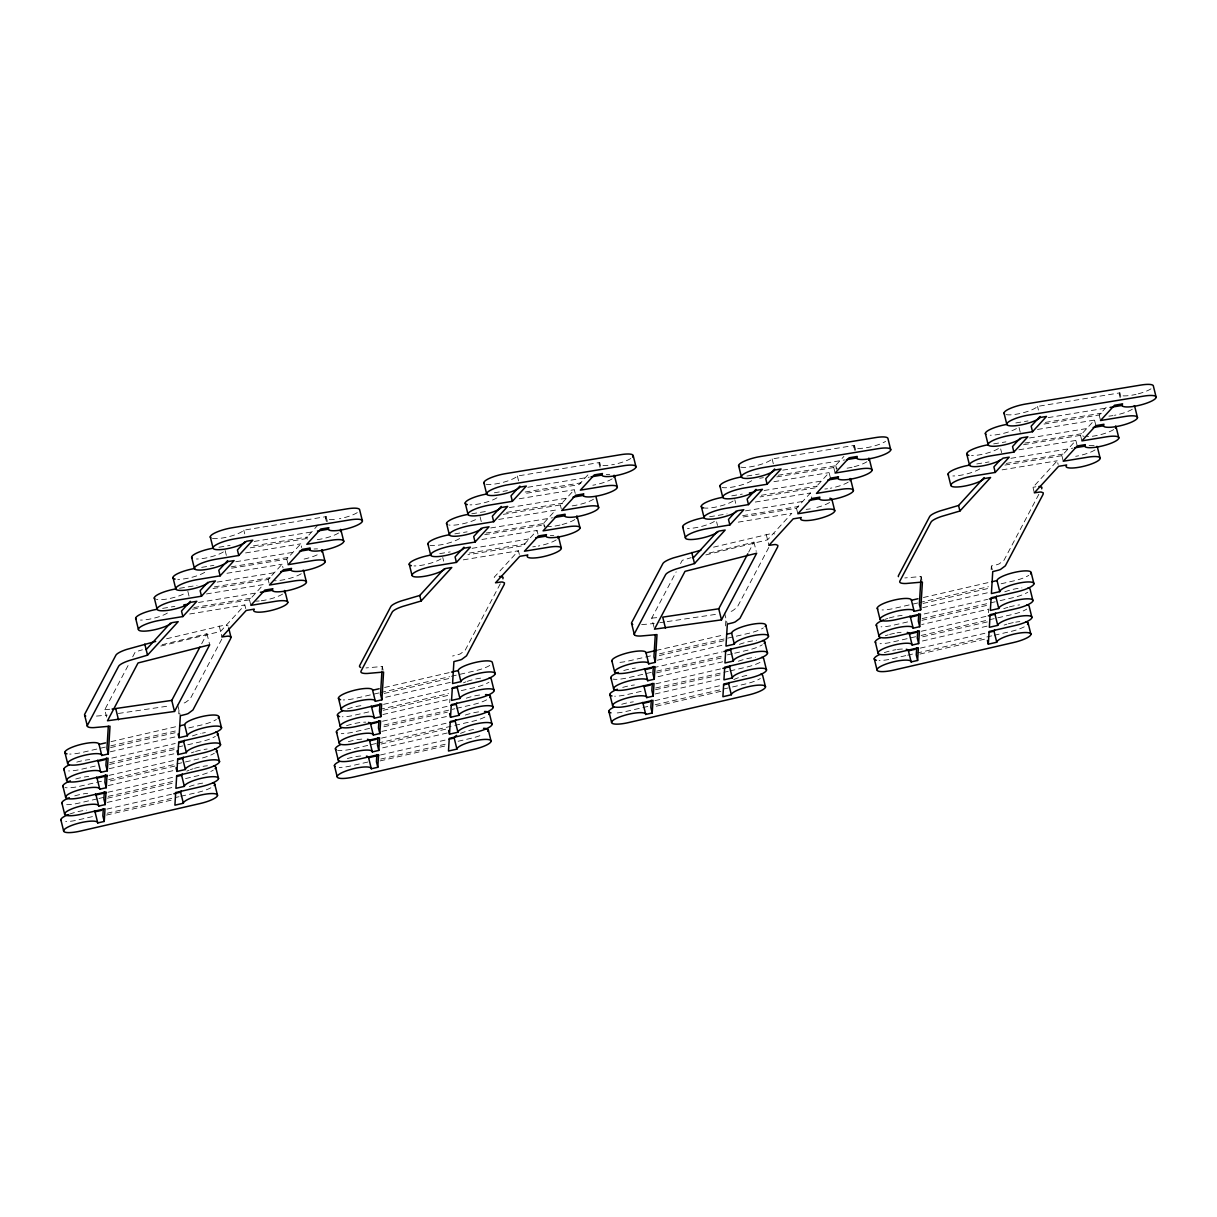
<?xml version="1.0" encoding="UTF-8"?>
<svg xmlns="http://www.w3.org/2000/svg" width="1217" height="1217" viewBox="0 0 1217 1217"><rect width="100%" height="100%" fill="white"/><g stroke="black" fill="none" stroke-linecap="round" stroke-linejoin="round"><path stroke-width="0.75" stroke-dasharray="5 3.75" d="M178.747 713.862L178.975 710.196M381.986 670.202L382.214 666.505L365.982 667.935M449.697 702.711L449.925 699.106M725.515 625.918L725.956 618.586M920.813 580.22L921.041 576.523L904.809 577.953M988.523 612.729L988.736 609.124L921.68 624.549M991.14 569.723L991.368 566.057L996.982 564.673A8.367 1.932 -13.9 0 0 999.187 563.867L1003.964 560.307L1039.09 493.813M106.594 717.072L104.768 709.694L129.185 663.448M132.683 656.845L135.3 651.886L142.389 649.802M201.687 643.747L206.966 633.738L162.074 644.721M221.813 639.062L190.202 698.908L185.44 702.468A8.367 1.932 -13.9 0 1 183.219 703.274L180.603 704.004M500.278 583.795L465.153 650.289L460.376 653.848A8.367 1.932 -13.9 0 1 458.155 654.655L452.541 656.039M654.031 627.318L651.749 618.099L676.165 571.853M680.531 563.593L682.281 560.292L691.15 557.675M748.668 552.138L753.947 542.143L705.464 553.994M768.794 547.452L737.183 607.313L732.421 610.873A8.367 1.932 -13.9 0 1 730.2 611.664L728.496 612.166M245.758 608.606L244.845 604.925L220.581 631.425L158.864 646.516M192.529 609.215L249.5 599.829L263.481 584.571L206.494 593.942M212.99 588.556L268.136 579.475L282.116 564.216L283.029 567.898M231.626 568.187L286.771 559.12L300.751 543.847L301.664 547.544M318.139 524.877L305.437 538.766L250.291 547.833M519.324 554.465L518.412 550.769L494.148 577.284L496.171 576.904M537.96 534.111L537.047 530.414L523.067 545.688L467.937 554.754M503.366 514.35L560.337 504.964L574.318 489.706L575.23 493.387M587.902 474.889L579.003 484.609L523.858 493.676M743.176 516.997L796.481 508.234L810.461 492.961L811.83 498.498M830.466 478.144L829.096 472.607L815.116 487.88L759.971 496.947M776.781 476.897L833.751 467.511L843.913 456.421M1034.344 492.824L1032.974 487.287L1057.238 460.787L1058.151 464.468M1004.907 465.077L1061.893 455.69L1075.874 440.432L1077.243 445.97M1023.543 444.722L1080.529 435.336L1094.509 420.078L1095.878 425.6M1044.019 424.064L1099.164 414.982L1108.063 405.261M166.577 638.758L224.491 625.127A8.367 1.932 -13.9 0 1 226.271 625.142L228.142 625.949M713.558 547.163L771.472 533.533A8.367 1.932 -13.9 0 1 773.251 533.533L774.757 533.959M705.86 554.906L767.562 539.831L791.826 513.315L734.84 522.702M111.021 741.64L176.267 726.625M105.331 747.101L81.706 752.547A17.57 4.047 -13.9 0 1 69.688 754.084M110.762 745.854L176.009 730.854M188.741 727.918L201.459 724.997A17.57 4.047 -13.9 0 0 216.383 719.475M110.58 747.588L175.826 732.588M384.587 687.483L449.834 672.484M110.321 751.802L175.567 736.802M378.898 692.96L355.273 698.391A17.57 4.047 -13.9 0 1 343.27 699.942M380.708 692.534L449.575 676.698M451.401 676.272L475.041 670.841A17.57 4.047 -13.9 0 0 489.964 665.334M384.146 693.447L449.392 678.432M111.812 758.1L175.233 743.496M385.713 697.235L450.944 682.235M95.215 766.071L80.702 769.403A17.57 4.047 -13.9 0 1 68.684 770.954M109.728 762.724L185.897 745.215M187.722 744.789L200.455 741.853A17.57 4.047 -13.9 0 0 215.379 736.346M109.545 764.459L176.602 749.033M383.568 704.354L448.814 689.354M109.287 768.688L174.533 753.673M368.797 711.915L354.269 715.261A17.57 4.047 -13.9 0 1 342.266 716.798M379.689 709.42L448.556 693.568M461.289 690.632L474.037 687.711A17.57 4.047 -13.9 0 0 488.96 682.189M383.127 710.317L450.184 694.892M108.967 775.381L174.214 760.366M656.191 650.456L723.248 635.031M382.868 714.531L448.115 699.516M101.452 781.268L79.698 786.273A17.57 4.047 -13.9 0 1 65.018 787.566M108.709 779.595L199.451 758.723A17.57 4.047 -13.9 0 0 214.375 753.217M650.486 655.917L628.687 660.937A17.57 4.047 -13.9 0 1 616.669 662.489M659.553 653.833L748.44 633.388A17.57 4.047 -13.9 0 0 763.363 627.881M110.336 780.918L175.583 765.904M659.371 655.567L724.617 640.568M382.534 721.24L447.78 706.225M923.414 597.501L988.66 582.487M108.267 785.558L173.514 770.544M657.302 660.207L724.358 644.782M369.588 728.375L353.265 732.132A17.57 4.047 -13.9 0 1 341.262 733.668M384.085 725.028L454.808 708.766M456.634 708.34L473.033 704.567A17.57 4.047 -13.9 0 0 487.956 699.06M917.724 602.978L894.099 608.409A17.57 4.047 -13.9 0 1 882.082 609.945M919.535 602.552L988.402 586.716M1001.135 583.78L1013.852 580.859A17.57 4.047 -13.9 0 0 1028.776 575.337M383.903 726.762L447.339 712.173M922.973 603.449L988.219 588.45M107.933 792.252L173.179 777.252M653.346 667.737L722.213 651.901M381.834 731.402L448.89 715.976M922.714 607.679L987.961 592.664M97.117 798.9L78.694 803.144A17.57 4.047 -13.9 0 1 66.676 804.68M98.957 798.474L106.32 796.785M108.176 796.359L172.662 781.527M185.562 778.561L198.447 775.594A17.57 4.047 -13.9 0 0 213.371 770.072M651.278 672.377L627.683 677.808A17.57 4.047 -13.9 0 1 613.003 679.101M656.724 671.13L721.97 656.115M727.416 654.868L732.877 653.605M734.703 653.194L747.436 650.258A17.57 4.047 -13.9 0 0 762.359 644.751M107.492 798.2L172.738 783.2M656.526 672.864L721.772 657.849M381.514 738.111L446.761 723.096M924.19 613.961L987.626 599.357M107.263 802.414L174.32 786.988M658.093 676.667L723.339 661.652M376.22 743.481L352.261 748.987A17.57 4.047 -13.9 0 1 337.596 750.28M378.061 743.055L472.029 721.438A17.57 4.047 -13.9 0 0 486.952 715.931M907.608 621.933L893.095 625.279A17.57 4.047 -13.9 0 1 881.078 626.816M922.121 618.586L998.29 601.076M1000.115 600.65L1012.848 597.714A17.57 4.047 -13.9 0 0 1027.772 592.207M381.058 744.059L448.13 728.633M921.938 620.32L988.995 604.895M106.929 809.122L172.175 794.108M655.948 683.787L721.194 668.772M382.64 747.846L447.886 732.847M92.431 816.622L77.69 820.015A17.57 4.047 -13.9 0 1 65.672 821.551M107.172 813.23L179.021 796.694M180.861 796.268L197.443 792.45A17.57 4.047 -13.9 0 0 212.367 786.943M641.176 691.332L626.679 694.679A17.57 4.047 -13.9 0 1 614.661 696.215M655.689 688.001L728.222 671.312M730.048 670.902L746.432 667.129A17.57 4.047 -13.9 0 0 761.355 661.607M106.487 815.071L173.544 799.645M655.507 689.735L722.563 674.309M380.51 754.966L445.757 739.966M921.36 631.243L986.607 616.243M655.248 693.949L720.494 678.934M367.838 762.04L351.257 765.858A17.57 4.047 -13.9 0 1 339.254 767.395M380.738 759.073L445.224 744.241M458.124 741.275L471.025 738.308A17.57 4.047 -13.9 0 0 483.179 734.292M915.656 636.719L892.091 642.135A17.57 4.047 -13.9 0 1 880.074 643.687M921.102 635.472L1011.844 614.585A17.57 4.047 -13.9 0 0 1026.768 609.078M380.054 760.914L445.3 745.915M922.729 636.78L987.976 621.765M654.913 700.657L720.16 685.643M922.471 640.994L987.717 625.994M647.779 706.453L625.675 711.534A17.57 4.047 -13.9 0 1 613.657 713.086M655.157 704.765L730.687 687.377M732.543 686.951L745.428 683.984A17.57 4.047 -13.9 0 0 760.351 678.477M656.282 706.195L721.529 691.18M920.326 648.113L985.572 633.114M905.813 655.613L891.087 659.005A17.57 4.047 -13.9 0 1 879.07 660.542M907.669 655.187L915.032 653.499M916.873 653.073L985.055 637.389M986.896 636.963L992.418 635.7M994.259 635.274L1010.84 631.456A17.57 4.047 -13.9 0 0 1025.764 625.949M919.885 654.077L985.131 639.062M1032.974 487.287L1035.895 486.785M486.009 484.244A17.57 4.047 -13.9 0 0 502.925 482.388A17.57 4.047 -13.9 0 0 517.377 476.03L599.722 462.475A17.57 4.047 -13.9 0 0 614.433 464.301M212.443 538.386A17.57 4.047 -13.9 0 0 229.344 536.545A17.57 4.047 -13.9 0 0 243.811 530.171L326.156 516.617A17.57 4.047 -13.9 0 0 337.93 519.005M494.376 492.779L507.383 490.634M527.828 487.272L589.165 477.17M1006.17 414.617A17.57 4.047 -13.9 0 0 1023.086 412.776A17.57 4.047 -13.9 0 0 1037.538 406.402L1119.883 392.848A17.57 4.047 -13.9 0 0 1136.069 394.354M525.166 492.033L581.072 482.83A17.57 4.047 -13.9 0 0 580.935 485.02M218.954 547.239L230.104 545.399M254.262 541.428L313.727 531.631M519.187 498.772L574.318 489.706M740.773 467.145A17.57 4.047 -13.9 0 0 757.674 465.305A17.57 4.047 -13.9 0 0 772.126 458.931L854.471 445.376A17.57 4.047 -13.9 0 0 864.146 448.069A17.57 4.047 -13.9 0 0 885.58 441.375M253.425 545.885L307.49 536.986A17.57 4.047 -13.9 0 0 307.369 539.161M1015.83 422.938L1028.046 420.93M1048.172 417.614L1108.307 407.725M471.77 513.787L485.735 511.49M509.345 507.595L569.495 497.707M245.606 552.929L300.751 543.847M1045.342 422.405L1101.233 413.202A17.57 4.047 -13.9 0 0 1101.096 415.393M506.531 512.387L562.406 503.199A17.57 4.047 -13.9 0 0 562.284 505.374M746.934 476.045L759.149 474.037M782.759 470.158L844.659 459.965M1037.523 429.449L1094.509 420.078M201.687 567.365L213.903 565.357M235.779 561.752L295.914 551.849M498.711 519.431L555.682 510.06L541.702 525.333L484.731 534.704M759.712 478.266L763.394 477.657M778.104 475.238L835.82 465.746A17.57 4.047 -13.9 0 0 837.326 468.545M231.124 566.848L288.84 557.34A17.57 4.047 -13.9 0 0 288.703 559.531M993.681 443.87L1005.911 441.862M1029.536 437.968L1089.671 428.08M454.869 533.852L467.1 531.844M490.71 527.965L552.594 517.773M773.951 481.689L829.096 472.607M226.97 573.283L282.116 564.216M1024.866 443.064L1082.567 433.571A17.57 4.047 -13.9 0 0 1084.088 436.371M486.055 533.046L543.756 523.553A17.57 4.047 -13.9 0 0 545.262 526.352M731.767 495.836L742.248 494.102M764.124 490.512L822.509 480.898M1018.888 449.803L1075.874 440.432M179.553 588.298L197.017 585.423M217.143 582.106L277.278 572.218M481.917 539.496L537.047 530.414M761.294 495.289L817.155 486.1A17.57 4.047 -13.9 0 0 817.033 488.291M214.314 586.898L270.174 577.71A17.57 4.047 -13.9 0 0 271.695 580.509M976.779 463.951L989.025 461.928M1010.901 458.322L1072.77 448.145M439.717 553.644L450.199 551.909M472.074 548.319L532.194 538.416M755.316 502.043L810.461 492.961M1006.231 463.418L1063.917 453.926A17.57 4.047 -13.9 0 0 1063.78 456.116M469.26 553.096L525.09 543.908A17.57 4.047 -13.9 0 0 524.968 546.098M709.617 516.769L727.112 513.893M745.489 510.866L805.608 500.963M1002.093 469.853L1057.238 460.787M162.637 608.363L174.883 606.355M198.508 602.461L258.628 592.573M463.281 559.85L518.412 550.769M742.659 515.658L798.504 506.47A17.57 4.047 -13.9 0 0 798.367 508.645M193.853 607.557L251.523 598.064A17.57 4.047 -13.9 0 0 251.387 600.24M189.7 613.992L244.845 604.925M659.812 622.693L665.364 621.872M667.205 621.598L717.178 614.159M118.384 713.466L170.197 705.769M651.749 618.099L657.241 617.612M641.633 624.64L654.259 623.515M104.768 709.694L110.26 709.207M96.462 716.083L107.279 715.124M1119.883 392.848L1120.796 396.529M1119.244 394.065L1120.157 397.761M1099.164 414.982L1100.533 420.519M1080.529 435.336L1081.898 440.873M1061.893 455.69L1063.262 461.228M1037.538 406.402L1038.451 410.083M1020.242 432.294L1018.872 426.756A17.57 4.047 -13.9 0 1 990.182 435.23M1000.678 448.967L1001.591 452.648M991.368 566.057L992.281 569.754M921.041 576.523L921.954 580.205M854.471 445.376L855.84 450.914M853.832 446.609L854.745 450.29M835.82 465.746L836.733 469.427M833.751 467.511L835.121 473.048M796.481 508.234L797.85 513.772M772.126 458.931L773.495 464.468M766.193 534.293L768.931 545.368M753.947 542.143L756.229 551.362M734.809 499.655L735.722 503.351M716.615 521.865L717.528 525.546M724.587 613.064L727.325 624.123M599.722 462.475L600.635 466.157M599.083 463.692L599.996 467.389M560.337 504.964L561.25 508.66M543.756 523.553L544.668 527.25M517.377 476.03L518.746 481.552M480.061 516.738L481.43 522.276M442.745 557.462L443.657 561.159M382.214 666.505L383.127 670.202M326.156 516.617L327.525 522.154M325.502 517.849L326.415 521.53M286.771 559.12L288.14 564.658M268.136 579.475L269.048 583.171M243.811 530.171L244.723 533.867M249.5 599.829L250.869 605.366M225.145 550.54L226.514 556.063M219.212 625.888L221.95 636.963M206.966 633.738L209.704 644.812M187.829 591.249L189.198 596.786M177.606 704.658L180.344 715.733M979.791 468.895A17.57 4.047 -13.9 0 1 952.865 475.953M998.457 448.525A17.57 4.047 -13.9 0 1 971.516 455.584M1150.993 388.847A17.57 4.047 -13.9 0 1 1137.56 394.004M884.333 652.631A17.57 4.047 -13.9 0 1 896.001 649.695M897.401 649.482A17.57 4.047 -13.9 0 1 903.592 649.026M1004.101 625.082A17.57 4.047 -13.9 0 1 1006.915 624.184M1008.376 623.773A17.57 4.047 -13.9 0 1 1014.309 622.404M1015.754 622.146A17.57 4.047 -13.9 0 1 1019.861 621.613M1003.766 608.683A17.57 4.047 -13.9 0 1 1007.919 607.313M1009.38 606.903A17.57 4.047 -13.9 0 1 1019.557 604.895M885.018 619.377A17.57 4.047 -13.9 0 1 887.741 618.434M889.155 618.008A17.57 4.047 -13.9 0 1 902.101 615.437M885.337 635.761A17.57 4.047 -13.9 0 1 888.151 634.863M889.612 634.453A17.57 4.047 -13.9 0 1 895.56 633.083M897.005 632.825A17.57 4.047 -13.9 0 1 901.097 632.308M1004.77 591.812A17.57 4.047 -13.9 0 1 1021.869 587.887M1113.677 429.571A17.57 4.047 -13.9 0 1 1086.751 436.629M1132.342 409.201A17.57 4.047 -13.9 0 1 1114.453 415.332M1113.007 415.59A17.57 4.047 -13.9 0 1 1108.9 416.123M1095.026 449.925A17.57 4.047 -13.9 0 1 1075.691 456.314M1089.109 445.605A17.57 4.047 -13.9 0 1 1095.27 445.711M751.695 480.7A17.57 4.047 -13.9 0 1 722.107 487.515M733.045 501.069A17.57 4.047 -13.9 0 1 703.441 507.869M714.379 521.424A17.57 4.047 -13.9 0 1 687.453 528.482M733.775 679.573A17.57 4.047 -13.9 0 1 750.357 674.69M738.369 661.227A17.57 4.047 -13.9 0 1 755.453 657.286M621.735 704.263A17.57 4.047 -13.9 0 1 633.372 701.844M623.743 670.537A17.57 4.047 -13.9 0 1 635.38 668.103M622.739 687.407A17.57 4.047 -13.9 0 1 634.376 684.973M739.373 644.356A17.57 4.047 -13.9 0 1 756.457 640.416M848.264 482.099A17.57 4.047 -13.9 0 1 830.374 488.23M827.514 488.702A17.57 4.047 -13.9 0 1 824.837 489.021M866.93 461.745A17.57 4.047 -13.9 0 1 853.497 466.902M852.006 467.252A17.57 4.047 -13.9 0 1 843.503 468.651M829.614 502.469A17.57 4.047 -13.9 0 1 814.69 507.976M810.279 508.843A17.57 4.047 -13.9 0 1 806.171 509.375M574.865 519.553A17.57 4.047 -13.9 0 1 561.417 524.71M559.942 525.059A17.57 4.047 -13.9 0 1 552.731 526.337M551.423 526.459A17.57 4.047 -13.9 0 1 547.924 526.611M593.516 499.198A17.57 4.047 -13.9 0 1 570.088 506.105M466.278 698.193A17.57 4.047 -13.9 0 1 482.038 694.74M463.494 682.783A17.57 4.047 -13.9 0 1 465.959 681.809M467.282 681.337A17.57 4.047 -13.9 0 1 483.043 677.869M347.53 708.887A17.57 4.047 -13.9 0 1 363.274 705.419M346.526 725.743A17.57 4.047 -13.9 0 1 365.769 722.153M465.274 715.064A17.57 4.047 -13.9 0 1 481.034 711.61M348.336 741.716A17.57 4.047 -13.9 0 1 364.765 739.008M556.199 539.907A17.57 4.047 -13.9 0 1 538.31 546.037M535.45 546.509A17.57 4.047 -13.9 0 1 532.772 546.829M550.297 535.586A17.57 4.047 -13.9 0 1 553.796 535.45M475.528 519.659A17.57 4.047 -13.9 0 1 448.693 524.968M612.181 478.829A17.57 4.047 -13.9 0 1 592.846 485.218M606.264 474.508A17.57 4.047 -13.9 0 1 609.763 474.371M496.947 497.799A17.57 4.047 -13.9 0 1 470.021 504.857M459.63 538.507A17.57 4.047 -13.9 0 1 430.042 545.322M440.98 558.877A17.57 4.047 -13.9 0 1 414.039 565.935M630.832 458.474A17.57 4.047 -13.9 0 1 615.908 463.981M460.482 733.395A17.57 4.047 -13.9 0 1 475.938 728.998M347.332 758.587A17.57 4.047 -13.9 0 1 363.761 755.879M204.715 572.309A17.57 4.047 -13.9 0 1 177.788 579.368M183.295 594.17A17.57 4.047 -13.9 0 1 156.461 599.479M167.398 613.033A17.57 4.047 -13.9 0 1 140.472 620.077M338.6 532.985A17.57 4.047 -13.9 0 1 315.173 539.892M317.181 554.846A17.57 4.047 -13.9 0 1 300.614 559.729M314.032 549.019A17.57 4.047 -13.9 0 1 317.531 548.882M223.38 551.94A17.57 4.047 -13.9 0 1 196.454 558.999M191.388 752.821A17.57 4.047 -13.9 0 1 194.096 751.893M195.526 751.452A17.57 4.047 -13.9 0 1 207.164 749.018M186.794 771.167A17.57 4.047 -13.9 0 1 189.107 770.178M190.384 769.692A17.57 4.047 -13.9 0 1 193.092 768.748M194.522 768.323A17.57 4.047 -13.9 0 1 207.468 765.752M74.754 795.872A17.57 4.047 -13.9 0 1 87.7 793.301M75.758 779.002A17.57 4.047 -13.9 0 1 88.704 776.446M76.762 762.131A17.57 4.047 -13.9 0 1 89.708 759.575M192.392 735.95A17.57 4.047 -13.9 0 1 200.957 733.425M202.448 733.106A17.57 4.047 -13.9 0 1 205.369 732.558M301.284 573.709A17.57 4.047 -13.9 0 1 274.357 580.752M282.633 594.063A17.57 4.047 -13.9 0 1 269.185 599.22M266.219 599.905A17.57 4.047 -13.9 0 1 260.499 600.848M259.191 600.97A17.57 4.047 -13.9 0 1 255.692 601.122M69.612 814.112A17.57 4.047 -13.9 0 1 86.696 810.172M189.38 786.547A17.57 4.047 -13.9 0 1 205.156 782.759M357.266 512.616A17.57 4.047 -13.9 0 1 339.376 518.746"/><path stroke-width="1.5" d="M103.308 808.681L102.867 815.907L104.236 821.445L97.756 822.935A17.57 4.047 -13.9 0 0 80.931 822.646A17.57 4.047 -13.9 0 0 63.588 830.785L60.85 819.726M104.312 791.811L103.871 799.037L105.24 804.574L98.76 806.065A17.57 4.047 -13.9 0 0 81.935 805.776A17.57 4.047 -13.9 0 0 64.592 813.93L61.854 802.855M105.331 774.94L104.89 782.166L106.259 787.703L99.764 789.194A17.57 4.047 -13.9 0 0 82.939 788.905A17.57 4.047 -13.9 0 0 65.596 797.059L62.858 785.984M106.366 758.069L105.925 765.295L107.294 770.833L100.768 772.323A17.57 4.047 -13.9 0 0 83.943 772.05A17.57 4.047 -13.9 0 0 66.6 780.188L63.862 769.129M108.313 726.214L106.959 748.425L108.328 753.962L101.772 755.468A17.57 4.047 -13.9 0 0 84.947 755.179A17.57 4.047 -13.9 0 0 67.604 763.333L64.866 752.258M104.236 821.445L105.012 808.788L81.433 814.203A17.57 4.047 -13.9 0 1 64.592 813.93M105.24 804.574L106.016 791.917L82.437 797.348A17.57 4.047 -13.9 0 1 65.596 797.059M106.259 787.703L107.035 775.046L83.441 780.477A17.57 4.047 -13.9 0 1 66.6 780.188M107.294 770.833L108.07 758.176L84.445 763.607A17.57 4.047 -13.9 0 1 67.604 763.333M108.328 753.962L110.017 726.199L93.785 727.629A17.57 4.047 -13.9 0 1 87.472 725.241L118.612 666.292A17.57 4.047 -13.9 0 1 129.2 660.557L147.531 655.157L178.199 621.644L171.901 622.678A17.57 4.047 -13.9 0 1 150.802 630.482A17.57 4.047 -13.9 0 1 139.027 628.094A17.57 4.047 -13.9 0 1 160.127 620.305L182.869 616.563L196.835 601.289L190.567 602.324A17.57 4.047 -13.9 0 1 169.467 610.113A17.57 4.047 -13.9 0 1 157.693 607.739A17.57 4.047 -13.9 0 1 178.793 599.935L201.505 596.208L215.47 580.935L209.233 581.969A17.57 4.047 -13.9 0 1 188.118 589.758A17.57 4.047 -13.9 0 1 176.343 587.37A17.57 4.047 -13.9 0 1 197.458 579.581L220.14 575.839L234.105 560.581L227.883 561.6A17.57 4.047 -13.9 0 1 206.784 569.404A17.57 4.047 -13.9 0 1 195.009 567.016A17.57 4.047 -13.9 0 1 216.109 559.212L238.791 555.484L252.771 540.211L246.549 541.246A17.57 4.047 -13.9 0 1 225.434 549.034A17.57 4.047 -13.9 0 1 213.66 546.646A17.57 4.047 -13.9 0 1 234.775 538.857L349.994 519.887A17.57 4.047 -13.9 0 1 361.768 522.276A17.57 4.047 -13.9 0 1 340.669 530.08A17.57 4.047 -13.9 0 1 328.894 527.691L320.771 529.03L306.806 544.288L331.343 540.257A17.57 4.047 -13.9 0 1 343.118 542.645A17.57 4.047 -13.9 0 1 322.003 550.434A17.57 4.047 -13.9 0 1 310.229 548.046L302.12 549.384L288.14 564.658L312.678 560.611A17.57 4.047 -13.9 0 1 324.452 562.999A17.57 4.047 -13.9 0 1 303.352 570.803A17.57 4.047 -13.9 0 1 291.578 568.415L283.485 569.739L269.505 585.012L294.027 580.981A17.57 4.047 -13.9 0 1 305.802 583.369A17.57 4.047 -13.9 0 1 284.687 591.158A17.57 4.047 -13.9 0 1 272.912 588.769L264.85 590.093L250.869 605.366L275.361 601.335A17.57 4.047 -13.9 0 1 287.136 603.723A17.57 4.047 -13.9 0 1 266.036 611.512A17.57 4.047 -13.9 0 1 254.262 609.139L246.214 610.462L221.95 636.963L227.229 636.202A8.367 1.932 -13.9 0 1 229.009 636.202L230.88 637.008L230.698 638.484L192.94 709.983L188.179 713.542A8.367 1.932 -13.9 0 1 185.958 714.333L180.344 715.733L179.005 737.7L187.372 735.768A17.57 4.047 -13.9 0 1 204.699 727.629A17.57 4.047 -13.9 0 1 221.54 727.918L218.801 716.843M216.793 750.585L219.532 761.644A17.57 4.047 -13.9 0 0 202.691 761.355A17.57 4.047 -13.9 0 0 185.364 769.509L176.952 771.441L177.728 758.784L203.193 752.927A17.57 4.047 -13.9 0 0 220.536 744.774L217.797 733.714M220.536 744.774A17.57 4.047 -13.9 0 0 203.695 744.5A17.57 4.047 -13.9 0 0 186.368 752.638L177.971 754.57L178.747 741.914L204.197 736.057A17.57 4.047 -13.9 0 0 221.54 727.918M376.874 754.525L376.433 761.751L377.802 767.288L371.337 768.779A17.57 4.047 -13.9 0 0 354.497 768.49A17.57 4.047 -13.9 0 0 337.155 776.644L334.416 765.569M377.879 737.654L377.437 744.895L378.806 750.417L372.341 751.908A17.57 4.047 -13.9 0 0 355.501 751.619A17.57 4.047 -13.9 0 0 338.159 759.773L335.42 748.698M378.913 720.783L378.472 728.025L379.841 733.547L373.345 735.053A17.57 4.047 -13.9 0 0 356.505 734.764A17.57 4.047 -13.9 0 0 339.163 742.902L336.424 731.843M379.932 703.913L379.491 711.139L380.86 716.676L374.349 718.182A17.57 4.047 -13.9 0 0 357.509 717.893A17.57 4.047 -13.9 0 0 340.167 726.047L337.428 714.972M381.879 672.058L380.525 694.268L381.895 699.805L375.353 701.311A17.57 4.047 -13.9 0 0 358.513 701.022A17.57 4.047 -13.9 0 0 341.171 709.176L338.432 698.102M377.802 767.288L378.578 754.631L354.999 760.062A17.57 4.047 -13.9 0 1 338.159 759.773M378.806 750.417L379.582 737.776L356.003 743.191A17.57 4.047 -13.9 0 1 339.163 742.902M379.841 733.547L380.617 720.905L357.007 726.321A17.57 4.047 -13.9 0 1 340.167 726.047M380.86 716.676L381.636 704.019L358.011 709.465A17.57 4.047 -13.9 0 1 341.171 709.176M381.895 699.805L383.583 672.043L367.351 673.473A17.57 4.047 -13.9 0 1 361.053 671.084L392.178 612.151A17.57 4.047 -13.9 0 1 402.781 606.401L421.112 601L451.781 567.502L445.483 568.537A17.57 4.047 -13.9 0 1 424.383 576.326A17.57 4.047 -13.9 0 1 412.609 573.952A17.57 4.047 -13.9 0 1 433.708 566.148L456.436 562.406L470.416 547.148L464.133 548.167A17.57 4.047 -13.9 0 1 443.034 555.971A17.57 4.047 -13.9 0 1 431.259 553.583A17.57 4.047 -13.9 0 1 452.359 545.794L475.071 542.052L489.051 526.778L482.799 527.813A17.57 4.047 -13.9 0 1 461.699 535.602A17.57 4.047 -13.9 0 1 449.925 533.229A17.57 4.047 -13.9 0 1 471.025 525.425L493.706 521.697L507.687 506.424L501.45 507.459A17.57 4.047 -13.9 0 1 480.35 515.247A17.57 4.047 -13.9 0 1 468.575 512.859A17.57 4.047 -13.9 0 1 489.69 505.07L512.372 501.328L526.337 486.07L520.115 487.089A17.57 4.047 -13.9 0 1 499.016 494.893A17.57 4.047 -13.9 0 1 487.241 492.505A17.57 4.047 -13.9 0 1 508.341 484.701L623.576 465.746A17.57 4.047 -13.9 0 1 635.35 468.134A17.57 4.047 -13.9 0 1 614.235 475.923A17.57 4.047 -13.9 0 1 602.461 473.535L594.352 474.873L580.372 490.147L604.91 486.1A17.57 4.047 -13.9 0 1 616.684 488.489A17.57 4.047 -13.9 0 1 595.585 496.277A17.57 4.047 -13.9 0 1 583.81 493.904L575.687 495.243L561.706 510.501L586.244 506.47A17.57 4.047 -13.9 0 1 598.019 508.843A17.57 4.047 -13.9 0 1 576.919 516.647A17.57 4.047 -13.9 0 1 565.144 514.259L557.051 515.597L543.086 530.855L567.594 526.824A17.57 4.047 -13.9 0 1 579.368 529.212A17.57 4.047 -13.9 0 1 558.268 537.001A17.57 4.047 -13.9 0 1 546.494 534.628L538.416 535.952L524.451 551.21L548.928 547.194A17.57 4.047 -13.9 0 1 560.702 549.567A17.57 4.047 -13.9 0 1 539.603 557.371A17.57 4.047 -13.9 0 1 527.828 554.982L519.781 556.306L495.517 582.806L500.796 582.045A8.367 1.932 -13.9 0 1 502.591 582.061L504.462 582.867L504.279 584.343L466.522 655.826L461.745 659.386A8.367 1.932 -13.9 0 1 459.524 660.192L453.911 661.576L452.572 683.543L460.939 681.626A17.57 4.047 -13.9 0 1 478.281 673.473A17.57 4.047 -13.9 0 1 495.106 673.762L492.368 662.687A17.57 4.047 -13.9 0 0 475.543 662.413A17.57 4.047 -13.9 0 0 458.2 670.552L451.507 672.088M489.356 713.299L492.094 724.358A17.57 4.047 -13.9 0 0 475.269 724.069A17.57 4.047 -13.9 0 0 457.927 732.223L449.499 734.17L450.26 721.514L475.771 715.642A17.57 4.047 -13.9 0 0 493.098 707.488L490.36 696.428M493.098 707.488A17.57 4.047 -13.9 0 0 476.273 707.214A17.57 4.047 -13.9 0 0 458.931 715.353L450.518 717.285L451.294 704.643L476.775 698.771A17.57 4.047 -13.9 0 0 494.102 690.632L491.364 679.558A17.57 4.047 -13.9 0 0 489.204 677.975M651.293 700.201L650.852 707.442L652.221 712.979L645.74 714.455A17.57 4.047 -13.9 0 0 628.915 714.181A17.57 4.047 -13.9 0 0 611.573 722.32L608.835 711.26M652.312 683.33L651.871 690.571L653.24 696.094L646.744 697.6A17.57 4.047 -13.9 0 0 629.919 697.311A17.57 4.047 -13.9 0 0 612.577 705.449L609.839 694.39M653.346 666.46L652.905 673.701L654.274 679.223L647.748 680.729A17.57 4.047 -13.9 0 0 630.923 680.44A17.57 4.047 -13.9 0 0 613.581 688.594L610.843 677.519M655.294 634.605L653.94 656.83L655.309 662.352L648.752 663.858A17.57 4.047 -13.9 0 0 631.927 663.569A17.57 4.047 -13.9 0 0 614.585 671.723L611.847 660.648M652.221 712.979L652.997 700.323L629.417 705.738A17.57 4.047 -13.9 0 1 612.577 705.449M653.24 696.094L654.016 683.452L630.421 688.883A17.57 4.047 -13.9 0 1 613.581 688.594M654.274 679.223L655.05 666.581L631.425 672.012A17.57 4.047 -13.9 0 1 614.585 671.723M655.309 662.352L656.997 634.589L640.766 636.019A17.57 4.047 -13.9 0 1 634.453 633.631L665.593 574.698A17.57 4.047 -13.9 0 1 676.196 568.963L694.511 563.547L725.18 530.049L718.897 531.084A17.57 4.047 -13.9 0 1 697.782 538.872A17.57 4.047 -13.9 0 1 686.008 536.499A17.57 4.047 -13.9 0 1 707.123 528.695L729.85 524.953L743.815 509.695L737.548 510.729A17.57 4.047 -13.9 0 1 716.448 518.518A17.57 4.047 -13.9 0 1 704.673 516.13A17.57 4.047 -13.9 0 1 725.773 508.341L748.485 504.599L762.451 489.34L756.213 490.36A17.57 4.047 -13.9 0 1 735.098 498.164A17.57 4.047 -13.9 0 1 723.324 495.775A17.57 4.047 -13.9 0 1 744.439 487.971L767.121 484.244L781.086 468.971L774.864 470.005A17.57 4.047 -13.9 0 1 753.764 477.794A17.57 4.047 -13.9 0 1 741.99 475.406A17.57 4.047 -13.9 0 1 763.089 467.617L878.324 448.647A17.57 4.047 -13.9 0 1 890.099 451.035A17.57 4.047 -13.9 0 1 868.984 458.839A17.57 4.047 -13.9 0 1 857.209 456.451L849.101 457.79L835.121 473.048L859.658 469.017A17.57 4.047 -13.9 0 1 871.433 471.405A17.57 4.047 -13.9 0 1 850.333 479.194A17.57 4.047 -13.9 0 1 838.559 476.805L830.466 478.144L816.485 493.402L841.008 489.371A17.57 4.047 -13.9 0 1 852.782 491.759A17.57 4.047 -13.9 0 1 831.667 499.548A17.57 4.047 -13.9 0 1 819.893 497.175L811.83 498.498L797.85 513.772L822.342 509.74A17.57 4.047 -13.9 0 1 834.117 512.114A17.57 4.047 -13.9 0 1 813.017 519.918A17.57 4.047 -13.9 0 1 801.242 517.529L793.195 518.853L768.931 545.368L774.21 544.592A8.367 1.932 -13.9 0 1 776.005 544.607L777.861 545.414L777.678 546.889L739.921 618.373L735.159 621.933A8.367 1.932 -13.9 0 1 732.938 622.739L727.325 624.123L725.986 646.09L734.353 644.173A17.57 4.047 -13.9 0 1 751.68 636.019A17.57 4.047 -13.9 0 1 768.52 636.308L765.782 625.249M916.705 647.672L916.264 654.898L917.633 660.435L911.153 661.926A17.57 4.047 -13.9 0 0 894.328 661.637A17.57 4.047 -13.9 0 0 876.985 669.791L874.247 658.716M917.724 630.802L917.283 638.027L918.652 643.565L912.157 645.056A17.57 4.047 -13.9 0 0 895.332 644.767A17.57 4.047 -13.9 0 0 877.989 652.92L875.251 641.846M918.759 613.931L918.318 621.157L919.687 626.694L913.161 628.2A17.57 4.047 -13.9 0 0 896.336 627.911A17.57 4.047 -13.9 0 0 878.993 636.05L876.255 624.99M920.813 580.22L919.337 604.286L920.706 609.823L914.165 611.33A17.57 4.047 -13.9 0 0 897.34 611.04A17.57 4.047 -13.9 0 0 879.997 619.194L877.259 608.12M917.633 660.435L918.394 647.779L894.83 653.21A17.57 4.047 -13.9 0 1 877.989 652.92M918.652 643.565L919.428 630.908L895.834 636.339A17.57 4.047 -13.9 0 1 878.993 636.05M919.687 626.694L920.463 614.037L896.838 619.468A17.57 4.047 -13.9 0 1 879.997 619.194M920.706 609.823L922.41 582.061L906.178 583.491A17.57 4.047 -13.9 0 1 899.865 581.102L931.005 522.154A17.57 4.047 -13.9 0 1 941.593 516.419L959.924 511.018L990.592 477.505L984.294 478.555A17.57 4.047 -13.9 0 1 963.195 486.344A17.57 4.047 -13.9 0 1 951.42 483.955A17.57 4.047 -13.9 0 1 972.52 476.166L995.263 472.424L1009.228 457.151L1002.96 458.185A17.57 4.047 -13.9 0 1 981.86 465.989A17.57 4.047 -13.9 0 1 970.086 463.601A17.57 4.047 -13.9 0 1 991.186 455.797L1013.898 452.07L1027.863 436.797L1021.611 437.831A17.57 4.047 -13.9 0 1 1000.511 445.62A17.57 4.047 -13.9 0 1 988.736 443.231A17.57 4.047 -13.9 0 1 1009.836 435.443L1032.533 431.716L1046.498 416.442L1040.276 417.461A17.57 4.047 -13.9 0 1 1019.177 425.265A17.57 4.047 -13.9 0 1 1007.402 422.877A17.57 4.047 -13.9 0 1 1028.502 415.088L1143.721 396.118A17.57 4.047 -13.9 0 1 1155.496 398.507A17.57 4.047 -13.9 0 1 1134.396 406.295A17.57 4.047 -13.9 0 1 1122.622 403.907L1114.513 405.246L1100.533 420.519L1125.071 416.473A17.57 4.047 -13.9 0 1 1136.845 418.861A17.57 4.047 -13.9 0 1 1115.746 426.665A17.57 4.047 -13.9 0 1 1103.971 424.277L1095.878 425.6L1081.898 440.873L1106.405 436.842A17.57 4.047 -13.9 0 1 1118.18 439.231A17.57 4.047 -13.9 0 1 1097.08 447.019A17.57 4.047 -13.9 0 1 1085.305 444.631L1077.243 445.97L1063.262 461.228L1087.755 457.196A17.57 4.047 -13.9 0 1 1099.529 459.585A17.57 4.047 -13.9 0 1 1078.429 467.374A17.57 4.047 -13.9 0 1 1066.655 465L1058.607 466.324L1034.344 492.824L1039.622 492.064A8.367 1.932 -13.9 0 1 1041.402 492.079L1043.273 492.885L1043.091 494.345L1005.333 565.844L1000.557 569.404A8.367 1.932 -13.9 0 1 998.351 570.21L992.737 571.594L991.399 593.561L999.766 591.645A17.57 4.047 -13.9 0 1 1017.093 583.491A17.57 4.047 -13.9 0 1 1033.933 583.78L1031.195 572.705M1028.182 623.302L1030.921 634.376A17.57 4.047 -13.9 0 0 1014.08 634.087A17.57 4.047 -13.9 0 0 996.753 642.241L988.31 644.173L989.086 631.517L1014.582 625.66A17.57 4.047 -13.9 0 0 1031.925 617.506L1029.186 606.446A17.57 4.047 -13.9 0 0 1027.026 604.864M502.91 578.805L503.093 577.33L501.221 576.523A8.367 1.932 -13.9 0 0 499.426 576.508M1041.722 488.823L1041.904 487.348L1040.033 486.541A8.367 1.932 -13.9 0 0 1038.907 486.496M174.503 711.458L209.704 644.812L138.038 662.961L107.507 720.768L174.503 711.458L171.764 700.399L199.923 647.079M721.483 619.864L756.685 553.218L685.019 571.351L654.487 629.159L721.483 619.864L718.745 608.789L747.786 553.811M146.162 649.619L170.441 623.089M190.384 601.304L181.5 611.025L182.869 616.563M207.757 582.335L200.136 590.671L201.505 596.208M227.655 560.596L218.771 570.317L220.14 575.839M245.043 541.626L237.421 549.947L238.791 555.484M360.704 667.448A17.57 4.047 -13.9 0 1 359.684 665.547L390.809 606.614A17.57 4.047 -13.9 0 1 401.412 600.879L419.743 595.463L444.022 568.947M463.966 547.163L455.067 556.869L456.436 562.406M481.323 528.193L473.702 536.514L475.071 542.052M501.237 506.439L492.337 516.16L493.706 521.697M519.887 486.085L511.003 495.806L512.372 501.328M693.142 558.01L717.422 531.494M736.102 511.094L728.481 519.431L729.85 524.953M756 489.356L747.116 499.061L748.485 504.599M774.636 469.001L765.752 478.707L767.121 484.244M898.435 576.66A17.57 4.047 -13.9 0 1 898.496 575.565L929.636 516.632A17.57 4.047 -13.9 0 1 940.224 510.881L958.555 505.481L984.112 477.566M1000.237 459.95L993.893 466.887L995.263 472.424M1020.15 438.211L1012.529 446.533L1013.898 452.07M1040.048 416.457L1031.164 426.178L1032.533 431.716M155.685 641.42L126.462 649.498A17.57 4.047 -13.9 0 0 115.874 655.233L84.734 714.166A17.57 4.047 -13.9 0 0 85.768 716.068M700.855 550.267L673.442 557.888A17.57 4.047 -13.9 0 0 662.854 563.623L631.714 622.556A17.57 4.047 -13.9 0 0 632.749 624.458M67.026 753.84A17.57 4.047 -13.9 0 1 77.766 745.276A17.57 4.047 -13.9 0 1 99.033 744.393L105.59 742.887M179.614 725.864L184.634 724.708A17.57 4.047 -13.9 0 1 204.197 716.083A17.57 4.047 -13.9 0 1 218.147 718.076M340.608 699.684A17.57 4.047 -13.9 0 1 351.348 691.119A17.57 4.047 -13.9 0 1 372.615 690.252L379.156 688.746M97.512 760.306A17.57 4.047 -13.9 0 1 98.029 761.264L104.556 759.758M178.595 742.735L183.63 741.579A17.57 4.047 -13.9 0 1 184.269 740.347M371.094 706.149A17.57 4.047 -13.9 0 1 371.611 707.107L378.122 705.617M452.161 688.579L457.196 687.422A17.57 4.047 -13.9 0 1 457.851 686.19M96.508 777.176A17.57 4.047 -13.9 0 1 97.025 778.135L107.157 775.807M177.576 759.606L182.626 758.434A17.57 4.047 -13.9 0 1 183.265 757.217M612.364 661.607A17.57 4.047 -13.9 0 1 626.953 653.057A17.57 4.047 -13.9 0 1 646.014 652.799L656.191 650.456M726.595 634.255L731.615 633.099A17.57 4.047 -13.9 0 1 751.178 624.473A17.57 4.047 -13.9 0 1 765.143 626.466M494.102 690.632A17.57 4.047 -13.9 0 0 477.277 690.343A17.57 4.047 -13.9 0 0 459.935 698.497L451.553 700.414L452.328 687.772L477.779 681.916A17.57 4.047 -13.9 0 0 495.106 673.762M368.447 722.396A17.57 4.047 -13.9 0 1 370.607 723.978L377.103 722.487M451.142 705.449L456.192 704.293A17.57 4.047 -13.9 0 1 456.847 703.061M877.776 609.078A17.57 4.047 -13.9 0 1 892.365 600.529A17.57 4.047 -13.9 0 1 911.427 600.255L917.968 598.749M992.007 581.726L997.027 580.57A17.57 4.047 -13.9 0 1 1016.591 571.944A17.57 4.047 -13.9 0 1 1030.54 573.937M95.504 794.032A17.57 4.047 -13.9 0 1 96.021 794.99L106.122 792.678M176.556 776.476L181.622 775.305A17.57 4.047 -13.9 0 1 182.261 774.073M644.493 668.696A17.57 4.047 -13.9 0 1 645.01 669.654L651.536 668.163M723.902 651.521L730.611 649.969A17.57 4.047 -13.9 0 1 731.25 648.752M367.443 739.267A17.57 4.047 -13.9 0 1 369.603 740.849L376.068 739.358M450.123 722.32L455.188 721.149A17.57 4.047 -13.9 0 1 455.843 719.932M909.905 616.167A17.57 4.047 -13.9 0 1 910.422 617.125L916.949 615.619M989.315 598.977L996.023 597.441A17.57 4.047 -13.9 0 1 996.662 596.208M215.789 767.44L218.528 778.515A17.57 4.047 -13.9 0 0 201.687 778.226A17.57 4.047 -13.9 0 0 184.36 786.38L175.917 788.312L176.693 775.655L202.189 769.798A17.57 4.047 -13.9 0 0 219.532 761.644M764.778 642.104L767.516 653.179A17.57 4.047 -13.9 0 0 750.676 652.89A17.57 4.047 -13.9 0 0 733.349 661.044L724.952 662.976L725.728 650.319L751.178 644.462A17.57 4.047 -13.9 0 0 768.52 636.308M94.5 810.902A17.57 4.047 -13.9 0 1 95.017 811.861L101.498 810.37M173.864 793.727L180.618 792.176A17.57 4.047 -13.9 0 1 181.257 790.944M643.489 685.567A17.57 4.047 -13.9 0 1 644.006 686.525L650.502 685.034M722.868 668.392L729.607 666.84A17.57 4.047 -13.9 0 1 730.246 665.608M1028.03 587.994A17.57 4.047 -13.9 0 1 1030.191 589.576L1032.929 600.65A17.57 4.047 -13.9 0 0 1016.089 600.361A17.57 4.047 -13.9 0 0 998.761 608.5L990.364 610.432L991.14 597.775L1016.591 591.918A17.57 4.047 -13.9 0 0 1033.933 583.78M366.439 756.122A17.57 4.047 -13.9 0 1 368.599 757.704L378.685 755.392M449.119 739.191L454.184 738.019A17.57 4.047 -13.9 0 1 456.603 735.387M907.258 632.414A17.57 4.047 -13.9 0 1 909.418 633.996L915.914 632.49M988.28 615.848L995.019 614.296A17.57 4.047 -13.9 0 1 995.658 613.079M214.785 784.311L217.524 795.386A17.57 4.047 -13.9 0 0 200.683 795.097A17.57 4.047 -13.9 0 0 183.356 803.235L174.913 805.182L175.689 792.526L201.185 786.654A17.57 4.047 -13.9 0 0 218.528 778.515M761.614 657.393A17.57 4.047 -13.9 0 1 763.774 658.975L766.512 670.05A17.57 4.047 -13.9 0 0 749.672 669.761A17.57 4.047 -13.9 0 0 732.345 677.899L723.932 679.847L724.708 667.19L750.174 661.318A17.57 4.047 -13.9 0 0 767.516 653.179M642.485 702.437A17.57 4.047 -13.9 0 1 643.002 703.396L649.482 701.905M723.537 684.867L728.603 683.695A17.57 4.047 -13.9 0 1 729.242 682.478M488.352 730.154L491.09 741.229A17.57 4.047 -13.9 0 0 474.265 740.94A17.57 4.047 -13.9 0 0 456.923 749.094L448.495 751.026L449.256 738.369L474.767 732.512A17.57 4.047 -13.9 0 0 492.094 724.358M1031.925 617.506A17.57 4.047 -13.9 0 0 1015.084 617.217A17.57 4.047 -13.9 0 0 997.757 625.371L989.345 627.303L990.106 614.646L1015.587 608.789A17.57 4.047 -13.9 0 0 1032.929 600.65M906.254 649.269A17.57 4.047 -13.9 0 1 908.414 650.852L914.895 649.376M988.949 632.338L994.015 631.167A17.57 4.047 -13.9 0 1 994.654 629.95M760.61 674.264A17.57 4.047 -13.9 0 1 762.77 675.846L765.508 686.905A17.57 4.047 -13.9 0 0 748.668 686.631A17.57 4.047 -13.9 0 0 731.341 694.77L722.898 696.717L723.674 684.06L749.17 678.188A17.57 4.047 -13.9 0 0 766.512 670.05M591.021 476.866L602.172 475.041M317.439 531.023L328.605 529.182M1110.056 407.436L1122.333 405.413M572.994 497.129L583.506 495.395M846.408 459.676L856.92 457.942M299.428 551.271L309.939 549.552M1093.17 427.502L1103.667 425.767M554.343 517.484L564.855 515.765M749.413 492.931L753.095 492.322M827.758 480.03L838.27 478.311M280.777 571.64L291.274 569.906M1074.52 447.856L1085.016 446.137M535.693 537.838L546.19 536.119M809.107 500.4L819.604 498.666M183.797 604.879L187.479 604.286M260.377 592.283L272.623 590.275M718.745 608.789L662.733 617.125L665.471 628.185M112.086 709.055L171.764 700.399M1156.15 397.274L1153.412 386.215A17.57 4.047 -13.9 0 0 1140.983 385.044L1025.764 404.014A17.57 4.047 -13.9 0 0 1004.527 413.993M1137.484 417.644L1134.746 406.569A17.57 4.047 -13.9 0 0 1134.229 405.611M1116.095 426.924L1118.834 437.998M1100.168 458.368L1097.43 447.293A17.57 4.047 -13.9 0 0 1096.913 446.335M1004.01 413.035L1006.748 424.109M985.359 433.389L988.098 444.464M966.694 453.758L969.432 464.818M997.027 580.57L999.766 591.645M996.023 597.441L998.761 608.5M995.019 614.296L997.757 625.371M994.015 631.167L996.753 642.241M958.555 505.481L959.924 511.018M948.043 474.113L950.781 485.187M987.398 640.492L988.31 644.173M890.738 449.818L887.999 438.744A17.57 4.047 -13.9 0 0 875.586 437.588L760.351 456.542A17.57 4.047 -13.9 0 0 739.115 466.522M911.427 600.255L914.165 611.33M910.422 617.125L913.161 628.2M869.349 459.098L872.087 470.173M909.418 633.996L912.157 645.056M908.414 650.852L911.153 661.926M850.683 479.468L853.421 490.527M834.771 510.897L832.032 499.822A17.57 4.047 -13.9 0 0 829.857 498.24M738.597 465.563L741.336 476.638M719.947 485.933L722.685 496.992M701.281 506.287L704.019 517.362M731.615 633.099L734.353 644.173M730.611 649.969L733.349 661.044M729.607 666.84L732.345 677.899M728.603 683.695L731.341 694.77M691.773 552.488L694.511 563.547M682.631 526.657L685.369 537.716M633.251 455.827L635.989 466.902M614.585 476.197L617.338 487.272M646.014 652.799L648.752 663.858M645.01 669.654L647.748 680.729M631.653 623.667L634.392 634.726M644.006 686.525L646.744 697.6M595.934 496.551L598.673 507.626M643.002 703.396L645.74 714.455M577.269 516.921L580.007 527.98M558.618 537.275L561.356 548.35M483.849 482.662L486.587 493.722M465.198 503.017L467.937 514.091M446.533 523.386L449.271 534.446M427.882 543.74L430.62 554.815M458.2 670.552L460.939 681.626M457.196 687.422L459.935 698.497M456.192 704.293L458.931 715.353M455.188 721.149L457.927 732.223M449.605 713.603L450.518 717.285M419.743 595.463L421.112 601M454.184 738.019L456.923 749.094M409.216 564.095L411.954 575.169M448.586 730.474L449.499 734.17M362.423 521.059L359.684 509.984A17.57 4.047 -13.9 0 0 347.256 508.828L232.036 527.782A17.57 4.047 -13.9 0 0 210.8 537.762M341.019 530.353L343.757 541.413M372.615 690.252L375.353 701.311M371.611 707.107L374.349 718.182M370.607 723.978L373.345 735.053M369.603 740.849L372.341 751.908M322.368 550.708L325.106 561.782M368.599 757.704L371.337 768.779M306.441 582.137L303.702 571.062A17.57 4.047 -13.9 0 0 303.185 570.104M285.037 591.432L287.79 602.491M210.282 536.803L213.021 547.878M228.69 628.033L230.971 637.252M191.617 557.173L194.355 568.233M172.966 577.527L175.704 588.602M154.3 597.897L157.039 608.956M184.634 724.708L187.372 735.768M183.63 741.579L186.368 752.638M178.093 734.003L179.005 737.7M182.626 758.434L185.364 769.509M177.058 750.874L177.971 754.57M181.622 775.305L184.36 786.38M176.039 767.76L176.952 771.441M144.793 644.082L147.531 655.157M180.618 792.176L183.356 803.235M135.65 618.251L138.388 629.326M115.752 708.72L118.49 719.795M99.033 744.393L101.772 755.468M98.029 761.264L100.768 772.323M84.673 715.261L87.411 726.336M97.025 778.135L99.764 789.194M96.021 794.99L98.76 806.065M95.017 811.861L97.756 822.935M948.56 475.071A17.57 4.047 -13.9 0 1 969.782 465.092M968.854 455.341A17.57 4.047 -13.9 0 1 970.375 450.381A17.57 4.047 -13.9 0 1 988.447 444.737M985.876 434.347A17.57 4.047 -13.9 0 1 1007.098 424.368M876.985 669.791A17.57 4.047 -13.9 0 0 893.826 670.08L1013.578 642.515A17.57 4.047 -13.9 0 0 1030.921 634.376M1026.022 621.72A17.57 4.047 -13.9 0 1 1027.528 624.534M876.407 660.299A17.57 4.047 -13.9 0 1 879.435 654.579M875.768 642.804A17.57 4.047 -13.9 0 1 880.439 637.723M876.772 625.949A17.57 4.047 -13.9 0 1 883.755 619.849M1115.578 425.98A17.57 4.047 -13.9 0 1 1115.441 428.156M703.441 507.869A17.57 4.047 -13.9 0 1 704.962 502.91A17.57 4.047 -13.9 0 1 723.035 497.266M720.464 486.891A17.57 4.047 -13.9 0 1 741.701 476.912M683.148 527.615A17.57 4.047 -13.9 0 1 704.384 517.636M868.832 458.155A17.57 4.047 -13.9 0 1 868.695 460.33M765.508 686.905A17.57 4.047 -13.9 0 1 748.166 695.059L628.413 722.609A17.57 4.047 -13.9 0 1 611.573 722.32M610.995 712.843A17.57 4.047 -13.9 0 1 614.022 707.123M611.999 695.972A17.57 4.047 -13.9 0 1 617.338 689.263M611.36 678.477A17.57 4.047 -13.9 0 1 618.342 672.393M762.618 640.522A17.57 4.047 -13.9 0 1 764.139 643.337M850.166 478.509A17.57 4.047 -13.9 0 1 850.044 480.685M337.155 776.644A17.57 4.047 -13.9 0 0 353.995 776.933L473.763 749.368A17.57 4.047 -13.9 0 0 491.09 741.229M576.752 515.962A17.57 4.047 -13.9 0 1 576.63 518.138M485.537 694.603A17.57 4.047 -13.9 0 1 489.721 697.645M339.604 716.554A17.57 4.047 -13.9 0 1 342.616 710.834M336.942 732.801A17.57 4.047 -13.9 0 1 341.612 727.705M335.938 749.657A17.57 4.047 -13.9 0 1 340.608 744.576M484.533 711.458A17.57 4.047 -13.9 0 1 488.717 714.516M558.101 536.317A17.57 4.047 -13.9 0 1 557.964 538.507M447.05 524.344A17.57 4.047 -13.9 0 1 468.286 514.365M467.358 504.599A17.57 4.047 -13.9 0 1 468.88 499.639A17.57 4.047 -13.9 0 1 486.937 493.996M614.068 475.238A17.57 4.047 -13.9 0 1 613.946 477.414M428.399 544.699A17.57 4.047 -13.9 0 1 449.621 534.719M411.376 565.677A17.57 4.047 -13.9 0 1 412.898 560.718A17.57 4.047 -13.9 0 1 430.97 555.074M484.366 483.621A17.57 4.047 -13.9 0 1 505.603 473.641L620.822 454.671A17.57 4.047 -13.9 0 1 632.597 457.06M334.934 766.527A17.57 4.047 -13.9 0 1 339.604 761.431M483.529 728.329A17.57 4.047 -13.9 0 1 487.713 731.387M154.818 598.855A17.57 4.047 -13.9 0 1 176.054 588.876M175.126 579.109A17.57 4.047 -13.9 0 1 176.648 574.15A17.57 4.047 -13.9 0 1 194.705 568.506M136.167 619.21A17.57 4.047 -13.9 0 1 157.389 609.23M192.134 558.131A17.57 4.047 -13.9 0 1 213.371 548.152M340.501 529.395A17.57 4.047 -13.9 0 1 340.38 531.57M321.851 549.749A17.57 4.047 -13.9 0 1 321.714 551.94M213.629 765.858A17.57 4.047 -13.9 0 1 215.135 768.672M214.633 749.003A17.57 4.047 -13.9 0 1 216.139 751.802M62.371 803.813A17.57 4.047 -13.9 0 1 69.354 797.728M63.375 786.943A17.57 4.047 -13.9 0 1 70.358 780.858M64.379 770.087A17.57 4.047 -13.9 0 1 69.05 764.991M215.637 732.132A17.57 4.047 -13.9 0 1 217.143 734.931M63.588 830.785A17.57 4.047 -13.9 0 0 80.428 831.074L200.181 803.524A17.57 4.047 -13.9 0 0 217.524 795.386M284.519 590.473A17.57 4.047 -13.9 0 1 284.398 592.649M61.367 820.684A17.57 4.047 -13.9 0 1 68.35 814.584M212.625 782.729A17.57 4.047 -13.9 0 1 214.131 785.528"/></g></svg>
